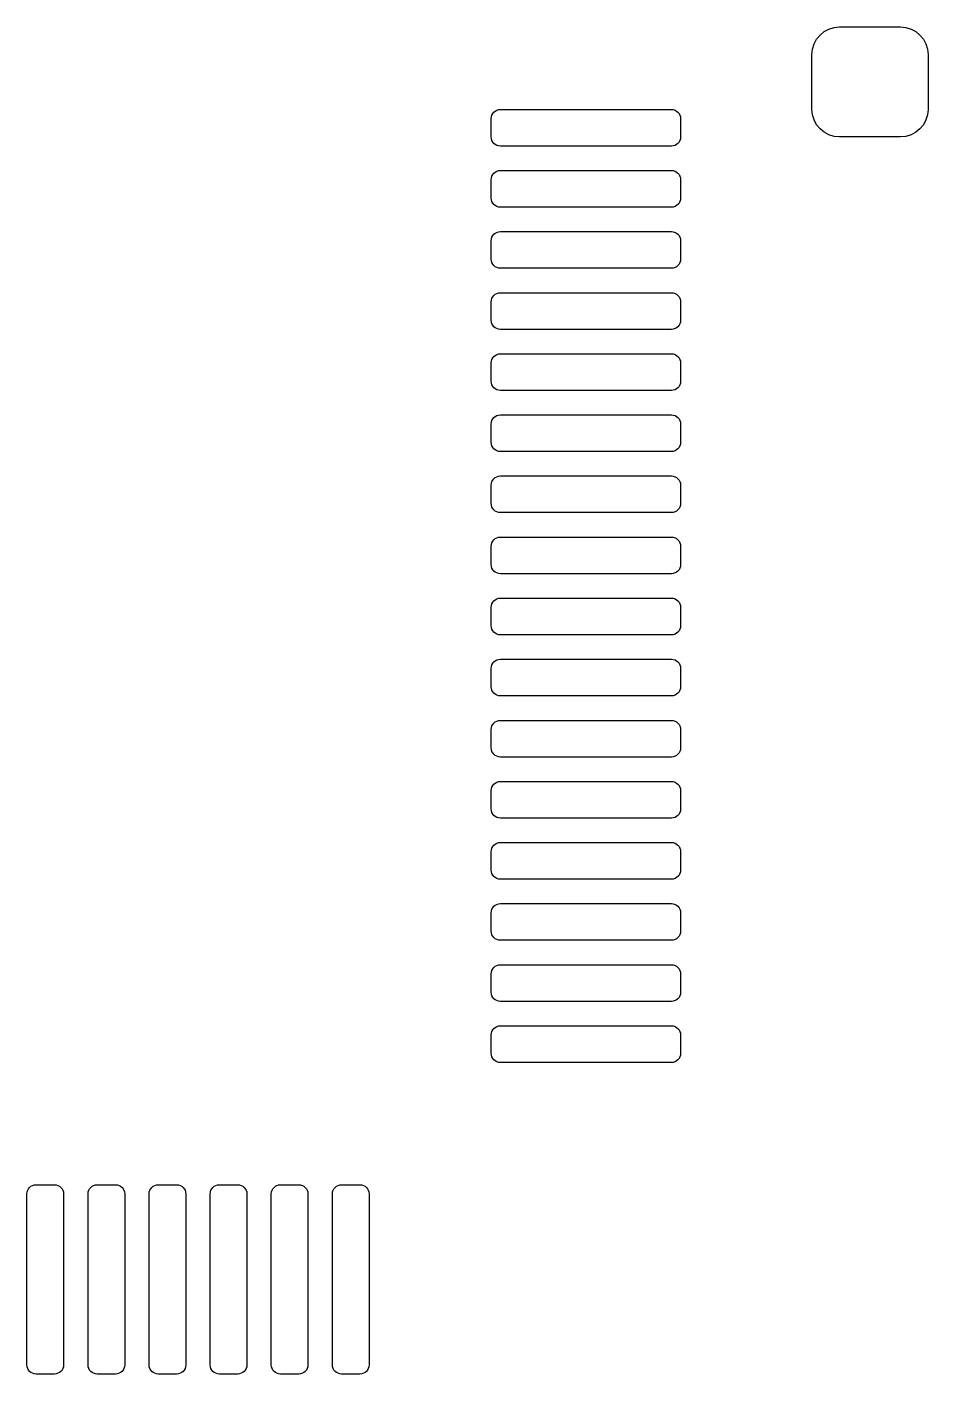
# Model space of a CAD drawing. Extents: x 106 to 211, y -144 to -92.
# Drawn here: x 163.5 to 170.88, y -115.83 to -104.8 of the extents above; entities that cross this region are included whole.
import ezdxf

# ---------------------------------------------------------------- set-up
doc = ezdxf.new("R2010")
doc.units = 0
doc.layers.add('BLACK', color=7, linetype='CONTINUOUS')

msp = doc.modelspace()

# ---------------------------------------------------------------- linework, layer by layer
at = {"layer": 'BLACK', "linetype": 'CONTINUOUS'}
for p, q in [((169.991, -104.866), (170.025, -104.838)), ((170.025, -104.838), (170.064, -104.817)), ((170.064, -104.817), (170.106, -104.804)), ((170.106, -104.804), (170.15, -104.8)), ((170.15, -104.8), (170.65, -104.8)), ((170.65, -104.8), (170.694, -104.804)), ((170.694, -104.804), (170.736, -104.817)), ((170.736, -104.817), (170.775, -104.838)), ((170.775, -104.838), (170.809, -104.866)), ((169.929, -104.981), (169.942, -104.939)), ((169.942, -104.939), (169.963, -104.9)), ((169.963, -104.9), (169.991, -104.866)), ((170.809, -104.866), (170.837, -104.9)), ((170.837, -104.9), (170.858, -104.939)), ((170.858, -104.939), (170.871, -104.981)), ((169.925, -105.025), (169.929, -104.981)), ((169.925, -105.475), (169.925, -105.025)), ((170.871, -104.981), (170.875, -105.025)), ((170.875, -105.025), (170.875, -105.475)), ((167.306, -105.521), (167.313, -105.508)), ((167.313, -105.508), (167.322, -105.497)), ((167.322, -105.497), (167.333, -105.488)), ((167.333, -105.488), (167.346, -105.481)), ((167.346, -105.481), (167.36, -105.476)), ((167.36, -105.476), (167.375, -105.475)), ((167.375, -105.475), (168.775, -105.475)), ((168.775, -105.475), (168.79, -105.476)), ((168.79, -105.476), (168.804, -105.481)), ((168.804, -105.481), (168.817, -105.488)), ((168.817, -105.488), (168.828, -105.497)), ((168.828, -105.497), (168.837, -105.508)), ((168.837, -105.508), (168.844, -105.521)), ((169.929, -105.519), (169.925, -105.475)), ((170.875, -105.475), (170.871, -105.519)), ((167.3, -105.55), (167.301, -105.535)), ((167.3, -105.7), (167.3, -105.55)), ((167.301, -105.535), (167.306, -105.521)), ((168.844, -105.521), (168.849, -105.535)), ((168.849, -105.535), (168.85, -105.55)), ((168.85, -105.55), (168.85, -105.7)), ((169.942, -105.561), (169.929, -105.519)), ((169.963, -105.6), (169.942, -105.561)), ((169.991, -105.634), (169.963, -105.6)), ((170.837, -105.6), (170.809, -105.634)), ((170.858, -105.561), (170.837, -105.6)), ((170.871, -105.519), (170.858, -105.561)), ((167.301, -105.715), (167.3, -105.7)), ((167.306, -105.729), (167.301, -105.715)), ((167.313, -105.742), (167.306, -105.729)), ((168.844, -105.729), (168.837, -105.742)), ((168.849, -105.715), (168.844, -105.729)), ((168.85, -105.7), (168.849, -105.715)), ((170.025, -105.662), (169.991, -105.634)), ((170.064, -105.683), (170.025, -105.662)), ((170.106, -105.696), (170.064, -105.683)), ((170.15, -105.7), (170.106, -105.696)), ((170.65, -105.7), (170.15, -105.7)), ((170.694, -105.696), (170.65, -105.7)), ((170.736, -105.683), (170.694, -105.696)), ((170.775, -105.662), (170.736, -105.683)), ((170.809, -105.634), (170.775, -105.662)), ((167.322, -105.753), (167.313, -105.742)), ((167.333, -105.762), (167.322, -105.753)), ((167.346, -105.769), (167.333, -105.762)), ((167.36, -105.774), (167.346, -105.769)), ((167.375, -105.775), (167.36, -105.774)), ((168.775, -105.775), (167.375, -105.775)), ((168.79, -105.774), (168.775, -105.775)), ((168.804, -105.769), (168.79, -105.774)), ((168.817, -105.762), (168.804, -105.769)), ((168.828, -105.753), (168.817, -105.762)), ((168.837, -105.742), (168.828, -105.753)), ((167.3, -106.05), (167.301, -106.035)), ((167.3, -106.2), (167.3, -106.05)), ((167.301, -106.035), (167.306, -106.021)), ((167.306, -106.021), (167.313, -106.008)), ((167.313, -106.008), (167.322, -105.997)), ((167.322, -105.997), (167.333, -105.988)), ((167.333, -105.988), (167.346, -105.981)), ((167.346, -105.981), (167.36, -105.976)), ((167.36, -105.976), (167.375, -105.975)), ((167.375, -105.975), (168.775, -105.975)), ((168.775, -105.975), (168.79, -105.976)), ((168.79, -105.976), (168.804, -105.981)), ((168.804, -105.981), (168.817, -105.988)), ((168.817, -105.988), (168.828, -105.997)), ((168.828, -105.997), (168.837, -106.008)), ((168.837, -106.008), (168.844, -106.021)), ((168.844, -106.021), (168.849, -106.035)), ((168.849, -106.035), (168.85, -106.05)), ((168.85, -106.05), (168.85, -106.2)), ((167.301, -106.215), (167.3, -106.2)), ((167.306, -106.229), (167.301, -106.215)), ((167.313, -106.242), (167.306, -106.229)), ((167.322, -106.253), (167.313, -106.242)), ((167.333, -106.262), (167.322, -106.253)), ((167.346, -106.269), (167.333, -106.262)), ((167.36, -106.274), (167.346, -106.269)), ((167.375, -106.275), (167.36, -106.274)), ((168.775, -106.275), (167.375, -106.275)), ((168.79, -106.274), (168.775, -106.275)), ((168.804, -106.269), (168.79, -106.274)), ((168.817, -106.262), (168.804, -106.269)), ((168.828, -106.253), (168.817, -106.262)), ((168.837, -106.242), (168.828, -106.253)), ((168.844, -106.229), (168.837, -106.242)), ((168.849, -106.215), (168.844, -106.229)), ((168.85, -106.2), (168.849, -106.215)), ((167.313, -106.508), (167.322, -106.497)), ((167.322, -106.497), (167.333, -106.488)), ((167.333, -106.488), (167.346, -106.481)), ((167.346, -106.481), (167.36, -106.476)), ((167.36, -106.476), (167.375, -106.475)), ((167.375, -106.475), (168.775, -106.475)), ((168.775, -106.475), (168.79, -106.476)), ((168.79, -106.476), (168.804, -106.481)), ((168.804, -106.481), (168.817, -106.488)), ((168.817, -106.488), (168.828, -106.497)), ((168.828, -106.497), (168.837, -106.508)), ((167.3, -106.55), (167.301, -106.535)), ((167.3, -106.7), (167.3, -106.55)), ((167.301, -106.535), (167.306, -106.521)), ((167.306, -106.521), (167.313, -106.508)), ((168.837, -106.508), (168.844, -106.521)), ((168.844, -106.521), (168.849, -106.535)), ((168.849, -106.535), (168.85, -106.55)), ((168.85, -106.55), (168.85, -106.7)), ((167.301, -106.715), (167.3, -106.7)), ((167.306, -106.729), (167.301, -106.715)), ((168.849, -106.715), (168.844, -106.729)), ((168.85, -106.7), (168.849, -106.715)), ((167.313, -106.742), (167.306, -106.729)), ((167.322, -106.753), (167.313, -106.742)), ((167.333, -106.762), (167.322, -106.753)), ((167.346, -106.769), (167.333, -106.762)), ((167.36, -106.774), (167.346, -106.769)), ((167.375, -106.775), (167.36, -106.774)), ((168.775, -106.775), (167.375, -106.775)), ((168.79, -106.774), (168.775, -106.775)), ((168.804, -106.769), (168.79, -106.774)), ((168.817, -106.762), (168.804, -106.769)), ((168.828, -106.753), (168.817, -106.762)), ((168.837, -106.742), (168.828, -106.753)), ((168.844, -106.729), (168.837, -106.742)), ((167.3, -107.05), (167.301, -107.035)), ((167.3, -107.2), (167.3, -107.05)), ((167.301, -107.035), (167.306, -107.021)), ((167.306, -107.021), (167.313, -107.008)), ((167.313, -107.008), (167.322, -106.997)), ((167.322, -106.997), (167.333, -106.988)), ((167.333, -106.988), (167.346, -106.981)), ((167.346, -106.981), (167.36, -106.976)), ((167.36, -106.976), (167.375, -106.975)), ((167.375, -106.975), (168.775, -106.975)), ((168.775, -106.975), (168.79, -106.976)), ((168.79, -106.976), (168.804, -106.981)), ((168.804, -106.981), (168.817, -106.988)), ((168.817, -106.988), (168.828, -106.997)), ((168.828, -106.997), (168.837, -107.008)), ((168.837, -107.008), (168.844, -107.021)), ((168.844, -107.021), (168.849, -107.035)), ((168.849, -107.035), (168.85, -107.05)), ((168.85, -107.05), (168.85, -107.2)), ((167.301, -107.215), (167.3, -107.2)), ((167.306, -107.229), (167.301, -107.215)), ((167.313, -107.242), (167.306, -107.229)), ((167.322, -107.253), (167.313, -107.242)), ((167.333, -107.262), (167.322, -107.253)), ((167.346, -107.269), (167.333, -107.262)), ((167.36, -107.274), (167.346, -107.269)), ((168.804, -107.269), (168.79, -107.274)), ((168.817, -107.262), (168.804, -107.269)), ((168.828, -107.253), (168.817, -107.262)), ((168.837, -107.242), (168.828, -107.253)), ((168.844, -107.229), (168.837, -107.242)), ((168.849, -107.215), (168.844, -107.229)), ((168.85, -107.2), (168.849, -107.215)), ((167.375, -107.275), (167.36, -107.274)), ((168.775, -107.275), (167.375, -107.275)), ((168.79, -107.274), (168.775, -107.275)), ((167.322, -107.497), (167.333, -107.488)), ((167.333, -107.488), (167.346, -107.481)), ((167.346, -107.481), (167.36, -107.476)), ((167.36, -107.476), (167.375, -107.475)), ((167.375, -107.475), (168.775, -107.475)), ((168.775, -107.475), (168.79, -107.476)), ((168.79, -107.476), (168.804, -107.481)), ((168.804, -107.481), (168.817, -107.488)), ((168.817, -107.488), (168.828, -107.497)), ((167.3, -107.55), (167.301, -107.535)), ((167.3, -107.7), (167.3, -107.55)), ((167.301, -107.535), (167.306, -107.521)), ((167.306, -107.521), (167.313, -107.508)), ((167.313, -107.508), (167.322, -107.497)), ((168.828, -107.497), (168.837, -107.508)), ((168.837, -107.508), (168.844, -107.521)), ((168.844, -107.521), (168.849, -107.535)), ((168.849, -107.535), (168.85, -107.55)), ((168.85, -107.55), (168.85, -107.7)), ((167.301, -107.715), (167.3, -107.7)), ((168.85, -107.7), (168.849, -107.715)), ((167.306, -107.729), (167.301, -107.715)), ((167.313, -107.742), (167.306, -107.729)), ((167.322, -107.753), (167.313, -107.742)), ((167.333, -107.762), (167.322, -107.753)), ((167.346, -107.769), (167.333, -107.762)), ((167.36, -107.774), (167.346, -107.769)), ((167.375, -107.775), (167.36, -107.774)), ((168.775, -107.775), (167.375, -107.775)), ((168.79, -107.774), (168.775, -107.775)), ((168.804, -107.769), (168.79, -107.774)), ((168.817, -107.762), (168.804, -107.769)), ((168.828, -107.753), (168.817, -107.762)), ((168.837, -107.742), (168.828, -107.753)), ((168.844, -107.729), (168.837, -107.742)), ((168.849, -107.715), (168.844, -107.729)), ((167.3, -108.05), (167.301, -108.035)), ((167.301, -108.035), (167.306, -108.021)), ((167.306, -108.021), (167.313, -108.008)), ((167.313, -108.008), (167.322, -107.997)), ((167.322, -107.997), (167.333, -107.988)), ((167.333, -107.988), (167.346, -107.981)), ((167.346, -107.981), (167.36, -107.976)), ((167.36, -107.976), (167.375, -107.975)), ((167.375, -107.975), (168.775, -107.975)), ((168.775, -107.975), (168.79, -107.976)), ((168.79, -107.976), (168.804, -107.981)), ((168.804, -107.981), (168.817, -107.988)), ((168.817, -107.988), (168.828, -107.997)), ((168.828, -107.997), (168.837, -108.008)), ((168.837, -108.008), (168.844, -108.021)), ((168.844, -108.021), (168.849, -108.035)), ((168.849, -108.035), (168.85, -108.05)), ((167.3, -108.2), (167.3, -108.05)), ((168.85, -108.05), (168.85, -108.2)), ((167.301, -108.215), (167.3, -108.2)), ((167.306, -108.229), (167.301, -108.215)), ((167.313, -108.242), (167.306, -108.229)), ((167.322, -108.253), (167.313, -108.242)), ((167.333, -108.262), (167.322, -108.253)), ((167.346, -108.269), (167.333, -108.262)), ((168.817, -108.262), (168.804, -108.269)), ((168.828, -108.253), (168.817, -108.262)), ((168.837, -108.242), (168.828, -108.253)), ((168.844, -108.229), (168.837, -108.242)), ((168.849, -108.215), (168.844, -108.229)), ((168.85, -108.2), (168.849, -108.215)), ((167.36, -108.274), (167.346, -108.269)), ((167.375, -108.275), (167.36, -108.274)), ((168.775, -108.275), (167.375, -108.275)), ((168.79, -108.274), (168.775, -108.275)), ((168.804, -108.269), (168.79, -108.274)), ((167.333, -108.488), (167.346, -108.481)), ((167.346, -108.481), (167.36, -108.476)), ((167.36, -108.476), (167.375, -108.475)), ((167.375, -108.475), (168.775, -108.475)), ((168.775, -108.475), (168.79, -108.476)), ((168.79, -108.476), (168.804, -108.481)), ((168.804, -108.481), (168.817, -108.488)), ((167.3, -108.55), (167.301, -108.535)), ((167.3, -108.7), (167.3, -108.55)), ((167.301, -108.535), (167.306, -108.521)), ((167.306, -108.521), (167.313, -108.508)), ((167.313, -108.508), (167.322, -108.497)), ((167.322, -108.497), (167.333, -108.488)), ((168.817, -108.488), (168.828, -108.497)), ((168.828, -108.497), (168.837, -108.508)), ((168.837, -108.508), (168.844, -108.521)), ((168.844, -108.521), (168.849, -108.535)), ((168.849, -108.535), (168.85, -108.55)), ((168.85, -108.55), (168.85, -108.7)), ((167.301, -108.715), (167.3, -108.7)), ((168.85, -108.7), (168.849, -108.715)), ((167.306, -108.729), (167.301, -108.715)), ((167.313, -108.742), (167.306, -108.729)), ((167.322, -108.753), (167.313, -108.742)), ((167.333, -108.762), (167.322, -108.753)), ((167.346, -108.769), (167.333, -108.762)), ((167.36, -108.774), (167.346, -108.769)), ((167.375, -108.775), (167.36, -108.774)), ((168.775, -108.775), (167.375, -108.775)), ((168.79, -108.774), (168.775, -108.775)), ((168.804, -108.769), (168.79, -108.774)), ((168.817, -108.762), (168.804, -108.769)), ((168.828, -108.753), (168.817, -108.762)), ((168.837, -108.742), (168.828, -108.753)), ((168.844, -108.729), (168.837, -108.742)), ((168.849, -108.715), (168.844, -108.729)), ((167.3, -109.05), (167.301, -109.035)), ((167.301, -109.035), (167.306, -109.021)), ((167.306, -109.021), (167.313, -109.008)), ((167.313, -109.008), (167.322, -108.997)), ((167.322, -108.997), (167.333, -108.988)), ((167.333, -108.988), (167.346, -108.981)), ((167.346, -108.981), (167.36, -108.976)), ((167.36, -108.976), (167.375, -108.975)), ((167.375, -108.975), (168.775, -108.975)), ((168.775, -108.975), (168.79, -108.976)), ((168.79, -108.976), (168.804, -108.981)), ((168.804, -108.981), (168.817, -108.988)), ((168.817, -108.988), (168.828, -108.997)), ((168.828, -108.997), (168.837, -109.008)), ((168.837, -109.008), (168.844, -109.021)), ((168.844, -109.021), (168.849, -109.035)), ((168.849, -109.035), (168.85, -109.05)), ((167.3, -109.2), (167.3, -109.05)), ((168.85, -109.05), (168.85, -109.2)), ((167.301, -109.215), (167.3, -109.2)), ((167.306, -109.229), (167.301, -109.215)), ((167.313, -109.242), (167.306, -109.229)), ((167.322, -109.253), (167.313, -109.242)), ((167.333, -109.262), (167.322, -109.253)), ((168.828, -109.253), (168.817, -109.262)), ((168.837, -109.242), (168.828, -109.253)), ((168.844, -109.229), (168.837, -109.242)), ((168.849, -109.215), (168.844, -109.229)), ((168.85, -109.2), (168.849, -109.215)), ((167.346, -109.269), (167.333, -109.262)), ((167.36, -109.274), (167.346, -109.269)), ((167.375, -109.275), (167.36, -109.274)), ((168.775, -109.275), (167.375, -109.275)), ((168.79, -109.274), (168.775, -109.275)), ((168.804, -109.269), (168.79, -109.274)), ((168.817, -109.262), (168.804, -109.269)), ((167.346, -109.481), (167.36, -109.476)), ((167.36, -109.476), (167.375, -109.475)), ((167.375, -109.475), (168.775, -109.475)), ((168.775, -109.475), (168.79, -109.476)), ((168.79, -109.476), (168.804, -109.481)), ((167.3, -109.55), (167.301, -109.535)), ((167.3, -109.7), (167.3, -109.55)), ((167.301, -109.535), (167.306, -109.521)), ((167.306, -109.521), (167.313, -109.508)), ((167.313, -109.508), (167.322, -109.497)), ((167.322, -109.497), (167.333, -109.488)), ((167.333, -109.488), (167.346, -109.481)), ((168.804, -109.481), (168.817, -109.488)), ((168.817, -109.488), (168.828, -109.497)), ((168.828, -109.497), (168.837, -109.508)), ((168.837, -109.508), (168.844, -109.521)), ((168.844, -109.521), (168.849, -109.535)), ((168.849, -109.535), (168.85, -109.55)), ((168.85, -109.55), (168.85, -109.7)), ((167.301, -109.715), (167.3, -109.7)), ((167.306, -109.729), (167.301, -109.715)), ((167.313, -109.742), (167.306, -109.729)), ((167.322, -109.753), (167.313, -109.742)), ((167.333, -109.762), (167.322, -109.753)), ((167.346, -109.769), (167.333, -109.762)), ((167.36, -109.774), (167.346, -109.769)), ((167.375, -109.775), (167.36, -109.774)), ((168.775, -109.775), (167.375, -109.775)), ((168.79, -109.774), (168.775, -109.775)), ((168.804, -109.769), (168.79, -109.774)), ((168.817, -109.762), (168.804, -109.769)), ((168.828, -109.753), (168.817, -109.762)), ((168.837, -109.742), (168.828, -109.753)), ((168.844, -109.729), (168.837, -109.742)), ((168.849, -109.715), (168.844, -109.729)), ((168.85, -109.7), (168.849, -109.715)), ((167.301, -110.035), (167.306, -110.021)), ((167.306, -110.021), (167.313, -110.008)), ((167.313, -110.008), (167.322, -109.997)), ((167.322, -109.997), (167.333, -109.988)), ((167.333, -109.988), (167.346, -109.981)), ((167.346, -109.981), (167.36, -109.976)), ((167.36, -109.976), (167.375, -109.975)), ((167.375, -109.975), (168.775, -109.975)), ((168.775, -109.975), (168.79, -109.976)), ((168.79, -109.976), (168.804, -109.981)), ((168.804, -109.981), (168.817, -109.988)), ((168.817, -109.988), (168.828, -109.997)), ((168.828, -109.997), (168.837, -110.008)), ((168.837, -110.008), (168.844, -110.021)), ((168.844, -110.021), (168.849, -110.035)), ((167.3, -110.05), (167.301, -110.035)), ((167.3, -110.2), (167.3, -110.05)), ((168.849, -110.035), (168.85, -110.05)), ((168.85, -110.05), (168.85, -110.2)), ((167.301, -110.215), (167.3, -110.2)), ((167.306, -110.229), (167.301, -110.215)), ((167.313, -110.242), (167.306, -110.229)), ((167.322, -110.253), (167.313, -110.242)), ((168.837, -110.242), (168.828, -110.253)), ((168.844, -110.229), (168.837, -110.242)), ((168.849, -110.215), (168.844, -110.229)), ((168.85, -110.2), (168.849, -110.215)), ((167.333, -110.262), (167.322, -110.253)), ((167.346, -110.269), (167.333, -110.262)), ((167.36, -110.274), (167.346, -110.269)), ((167.375, -110.275), (167.36, -110.274)), ((168.775, -110.275), (167.375, -110.275)), ((168.79, -110.274), (168.775, -110.275)), ((168.804, -110.269), (168.79, -110.274)), ((168.817, -110.262), (168.804, -110.269)), ((168.828, -110.253), (168.817, -110.262)), ((167.3, -110.55), (167.301, -110.535)), ((167.3, -110.7), (167.3, -110.55)), ((167.301, -110.535), (167.306, -110.521)), ((167.306, -110.521), (167.313, -110.508)), ((167.313, -110.508), (167.322, -110.497)), ((167.322, -110.497), (167.333, -110.488)), ((167.333, -110.488), (167.346, -110.481)), ((167.346, -110.481), (167.36, -110.476)), ((167.36, -110.476), (167.375, -110.475)), ((167.375, -110.475), (168.775, -110.475)), ((168.775, -110.475), (168.79, -110.476)), ((168.79, -110.476), (168.804, -110.481)), ((168.804, -110.481), (168.817, -110.488)), ((168.817, -110.488), (168.828, -110.497)), ((168.828, -110.497), (168.837, -110.508)), ((168.837, -110.508), (168.844, -110.521)), ((168.844, -110.521), (168.849, -110.535)), ((168.849, -110.535), (168.85, -110.55)), ((168.85, -110.55), (168.85, -110.7)), ((167.301, -110.715), (167.3, -110.7)), ((167.306, -110.729), (167.301, -110.715)), ((167.313, -110.742), (167.306, -110.729)), ((167.322, -110.753), (167.313, -110.742)), ((167.333, -110.762), (167.322, -110.753)), ((167.346, -110.769), (167.333, -110.762)), ((167.36, -110.774), (167.346, -110.769)), ((167.375, -110.775), (167.36, -110.774)), ((168.775, -110.775), (167.375, -110.775)), ((168.79, -110.774), (168.775, -110.775)), ((168.804, -110.769), (168.79, -110.774)), ((168.817, -110.762), (168.804, -110.769)), ((168.828, -110.753), (168.817, -110.762)), ((168.837, -110.742), (168.828, -110.753)), ((168.844, -110.729), (168.837, -110.742)), ((168.849, -110.715), (168.844, -110.729)), ((168.85, -110.7), (168.849, -110.715)), ((167.301, -111.035), (167.306, -111.021)), ((167.306, -111.021), (167.313, -111.008)), ((167.313, -111.008), (167.322, -110.997)), ((167.322, -110.997), (167.333, -110.988)), ((167.333, -110.988), (167.346, -110.981)), ((167.346, -110.981), (167.36, -110.976)), ((167.36, -110.976), (167.375, -110.975)), ((167.375, -110.975), (168.775, -110.975)), ((168.775, -110.975), (168.79, -110.976)), ((168.79, -110.976), (168.804, -110.981)), ((168.804, -110.981), (168.817, -110.988)), ((168.817, -110.988), (168.828, -110.997)), ((168.828, -110.997), (168.837, -111.008)), ((168.837, -111.008), (168.844, -111.021)), ((168.844, -111.021), (168.849, -111.035)), ((167.3, -111.05), (167.301, -111.035)), ((167.3, -111.2), (167.3, -111.05)), ((168.849, -111.035), (168.85, -111.05)), ((168.85, -111.05), (168.85, -111.2)), ((167.301, -111.215), (167.3, -111.2)), ((167.306, -111.229), (167.301, -111.215)), ((167.313, -111.242), (167.306, -111.229)), ((167.322, -111.253), (167.313, -111.242)), ((168.837, -111.242), (168.828, -111.253)), ((168.844, -111.229), (168.837, -111.242)), ((168.849, -111.215), (168.844, -111.229)), ((168.85, -111.2), (168.849, -111.215)), ((167.333, -111.262), (167.322, -111.253)), ((167.346, -111.269), (167.333, -111.262)), ((167.36, -111.274), (167.346, -111.269)), ((167.375, -111.275), (167.36, -111.274)), ((168.775, -111.275), (167.375, -111.275)), ((168.79, -111.274), (168.775, -111.275)), ((168.804, -111.269), (168.79, -111.274)), ((168.817, -111.262), (168.804, -111.269)), ((168.828, -111.253), (168.817, -111.262)), ((167.3, -111.55), (167.301, -111.535)), ((167.3, -111.7), (167.3, -111.55)), ((167.301, -111.535), (167.306, -111.521)), ((167.306, -111.521), (167.313, -111.508)), ((167.313, -111.508), (167.322, -111.497)), ((167.322, -111.497), (167.333, -111.488)), ((167.333, -111.488), (167.346, -111.481)), ((167.346, -111.481), (167.36, -111.476)), ((167.36, -111.476), (167.375, -111.475)), ((167.375, -111.475), (168.775, -111.475)), ((168.775, -111.475), (168.79, -111.476)), ((168.79, -111.476), (168.804, -111.481)), ((168.804, -111.481), (168.817, -111.488)), ((168.817, -111.488), (168.828, -111.497)), ((168.828, -111.497), (168.837, -111.508)), ((168.837, -111.508), (168.844, -111.521)), ((168.844, -111.521), (168.849, -111.535)), ((168.849, -111.535), (168.85, -111.55)), ((168.85, -111.55), (168.85, -111.7)), ((167.301, -111.715), (167.3, -111.7)), ((167.306, -111.729), (167.301, -111.715)), ((167.313, -111.742), (167.306, -111.729)), ((167.322, -111.753), (167.313, -111.742)), ((167.333, -111.762), (167.322, -111.753)), ((167.346, -111.769), (167.333, -111.762)), ((167.36, -111.774), (167.346, -111.769)), ((167.375, -111.775), (167.36, -111.774)), ((168.775, -111.775), (167.375, -111.775)), ((168.79, -111.774), (168.775, -111.775)), ((168.804, -111.769), (168.79, -111.774)), ((168.817, -111.762), (168.804, -111.769)), ((168.828, -111.753), (168.817, -111.762)), ((168.837, -111.742), (168.828, -111.753)), ((168.844, -111.729), (168.837, -111.742)), ((168.849, -111.715), (168.844, -111.729)), ((168.85, -111.7), (168.849, -111.715)), ((167.306, -112.021), (167.313, -112.008)), ((167.313, -112.008), (167.322, -111.997)), ((167.322, -111.997), (167.333, -111.988)), ((167.333, -111.988), (167.346, -111.981)), ((167.346, -111.981), (167.36, -111.976)), ((167.36, -111.976), (167.375, -111.975)), ((167.375, -111.975), (168.775, -111.975)), ((168.775, -111.975), (168.79, -111.976)), ((168.79, -111.976), (168.804, -111.981)), ((168.804, -111.981), (168.817, -111.988)), ((168.817, -111.988), (168.828, -111.997)), ((168.828, -111.997), (168.837, -112.008)), ((168.837, -112.008), (168.844, -112.021)), ((167.3, -112.05), (167.301, -112.035)), ((167.3, -112.2), (167.3, -112.05)), ((167.301, -112.035), (167.306, -112.021)), ((168.844, -112.021), (168.849, -112.035)), ((168.849, -112.035), (168.85, -112.05)), ((168.85, -112.05), (168.85, -112.2)), ((167.301, -112.215), (167.3, -112.2)), ((167.306, -112.229), (167.301, -112.215)), ((167.313, -112.242), (167.306, -112.229)), ((168.844, -112.229), (168.837, -112.242)), ((168.849, -112.215), (168.844, -112.229)), ((168.85, -112.2), (168.849, -112.215)), ((167.322, -112.253), (167.313, -112.242)), ((167.333, -112.262), (167.322, -112.253)), ((167.346, -112.269), (167.333, -112.262)), ((167.36, -112.274), (167.346, -112.269)), ((167.375, -112.275), (167.36, -112.274)), ((168.775, -112.275), (167.375, -112.275)), ((168.79, -112.274), (168.775, -112.275)), ((168.804, -112.269), (168.79, -112.274)), ((168.817, -112.262), (168.804, -112.269)), ((168.828, -112.253), (168.817, -112.262)), ((168.837, -112.242), (168.828, -112.253)), ((167.3, -112.55), (167.301, -112.535)), ((167.3, -112.7), (167.3, -112.55)), ((167.301, -112.535), (167.306, -112.521)), ((167.306, -112.521), (167.313, -112.508)), ((167.313, -112.508), (167.322, -112.497)), ((167.322, -112.497), (167.333, -112.488)), ((167.333, -112.488), (167.346, -112.481)), ((167.346, -112.481), (167.36, -112.476)), ((167.36, -112.476), (167.375, -112.475)), ((167.375, -112.475), (168.775, -112.475)), ((168.775, -112.475), (168.79, -112.476)), ((168.79, -112.476), (168.804, -112.481)), ((168.804, -112.481), (168.817, -112.488)), ((168.817, -112.488), (168.828, -112.497)), ((168.828, -112.497), (168.837, -112.508)), ((168.837, -112.508), (168.844, -112.521)), ((168.844, -112.521), (168.849, -112.535)), ((168.849, -112.535), (168.85, -112.55)), ((168.85, -112.55), (168.85, -112.7)), ((167.301, -112.715), (167.3, -112.7)), ((167.306, -112.729), (167.301, -112.715)), ((167.313, -112.742), (167.306, -112.729)), ((167.322, -112.753), (167.313, -112.742)), ((167.333, -112.762), (167.322, -112.753)), ((167.346, -112.769), (167.333, -112.762)), ((167.36, -112.774), (167.346, -112.769)), ((167.375, -112.775), (167.36, -112.774)), ((168.775, -112.775), (167.375, -112.775)), ((168.79, -112.774), (168.775, -112.775)), ((168.804, -112.769), (168.79, -112.774)), ((168.817, -112.762), (168.804, -112.769)), ((168.828, -112.753), (168.817, -112.762)), ((168.837, -112.742), (168.828, -112.753)), ((168.844, -112.729), (168.837, -112.742)), ((168.849, -112.715), (168.844, -112.729)), ((168.85, -112.7), (168.849, -112.715)), ((167.313, -113.008), (167.322, -112.997)), ((167.322, -112.997), (167.333, -112.988)), ((167.333, -112.988), (167.346, -112.981)), ((167.346, -112.981), (167.36, -112.976)), ((167.36, -112.976), (167.375, -112.975)), ((167.375, -112.975), (168.775, -112.975)), ((168.775, -112.975), (168.79, -112.976)), ((168.79, -112.976), (168.804, -112.981)), ((168.804, -112.981), (168.817, -112.988)), ((168.817, -112.988), (168.828, -112.997)), ((168.828, -112.997), (168.837, -113.008)), ((167.3, -113.05), (167.301, -113.035)), ((167.3, -113.2), (167.3, -113.05)), ((167.301, -113.035), (167.306, -113.021)), ((167.306, -113.021), (167.313, -113.008)), ((168.837, -113.008), (168.844, -113.021)), ((168.844, -113.021), (168.849, -113.035)), ((168.849, -113.035), (168.85, -113.05)), ((168.85, -113.05), (168.85, -113.2)), ((167.301, -113.215), (167.3, -113.2)), ((167.306, -113.229), (167.301, -113.215)), ((168.849, -113.215), (168.844, -113.229)), ((168.85, -113.2), (168.849, -113.215)), ((167.313, -113.242), (167.306, -113.229)), ((167.322, -113.253), (167.313, -113.242)), ((167.333, -113.262), (167.322, -113.253)), ((167.346, -113.269), (167.333, -113.262)), ((167.36, -113.274), (167.346, -113.269)), ((167.375, -113.275), (167.36, -113.274)), ((168.775, -113.275), (167.375, -113.275)), ((168.79, -113.274), (168.775, -113.275)), ((168.804, -113.269), (168.79, -113.274)), ((168.817, -113.262), (168.804, -113.269)), ((168.828, -113.253), (168.817, -113.262)), ((168.837, -113.242), (168.828, -113.253)), ((168.844, -113.229), (168.837, -113.242)), ((163.501, -114.335), (163.506, -114.321)), ((163.506, -114.321), (163.513, -114.308)), ((163.513, -114.308), (163.522, -114.297)), ((163.522, -114.297), (163.533, -114.288)), ((163.533, -114.288), (163.546, -114.281)), ((163.546, -114.281), (163.56, -114.276)), ((163.56, -114.276), (163.575, -114.275)), ((163.575, -114.275), (163.725, -114.275)), ((163.725, -114.275), (163.74, -114.276)), ((163.74, -114.276), (163.754, -114.281)), ((163.754, -114.281), (163.767, -114.288)), ((163.767, -114.288), (163.778, -114.297)), ((163.778, -114.297), (163.787, -114.308)), ((163.787, -114.308), (163.794, -114.321)), ((163.794, -114.321), (163.799, -114.335)), ((164.001, -114.335), (164.006, -114.321)), ((164.006, -114.321), (164.013, -114.308)), ((164.013, -114.308), (164.022, -114.297)), ((164.022, -114.297), (164.033, -114.288)), ((164.033, -114.288), (164.046, -114.281)), ((164.046, -114.281), (164.06, -114.276)), ((164.06, -114.276), (164.075, -114.275)), ((164.075, -114.275), (164.225, -114.275)), ((164.225, -114.275), (164.24, -114.276)), ((164.24, -114.276), (164.254, -114.281)), ((164.254, -114.281), (164.267, -114.288)), ((164.267, -114.288), (164.278, -114.297)), ((164.278, -114.297), (164.287, -114.308)), ((164.287, -114.308), (164.294, -114.321)), ((164.294, -114.321), (164.299, -114.335)), ((164.501, -114.335), (164.506, -114.321)), ((164.506, -114.321), (164.513, -114.308)), ((164.513, -114.308), (164.522, -114.297)), ((164.522, -114.297), (164.533, -114.288)), ((164.533, -114.288), (164.546, -114.281)), ((164.546, -114.281), (164.56, -114.276)), ((164.56, -114.276), (164.575, -114.275)), ((164.575, -114.275), (164.725, -114.275)), ((164.725, -114.275), (164.74, -114.276)), ((164.74, -114.276), (164.754, -114.281)), ((164.754, -114.281), (164.767, -114.288)), ((164.767, -114.288), (164.778, -114.297)), ((164.778, -114.297), (164.787, -114.308)), ((164.787, -114.308), (164.794, -114.321)), ((164.794, -114.321), (164.799, -114.335)), ((165.001, -114.335), (165.006, -114.321)), ((165.006, -114.321), (165.013, -114.308)), ((165.013, -114.308), (165.022, -114.297)), ((165.022, -114.297), (165.033, -114.288)), ((165.033, -114.288), (165.046, -114.281)), ((165.046, -114.281), (165.06, -114.276)), ((165.06, -114.276), (165.075, -114.275)), ((165.075, -114.275), (165.225, -114.275)), ((165.225, -114.275), (165.24, -114.276)), ((165.24, -114.276), (165.254, -114.281)), ((165.254, -114.281), (165.267, -114.288)), ((165.267, -114.288), (165.278, -114.297)), ((165.278, -114.297), (165.287, -114.308)), ((165.287, -114.308), (165.294, -114.321)), ((165.294, -114.321), (165.299, -114.335)), ((165.501, -114.335), (165.506, -114.321)), ((165.506, -114.321), (165.513, -114.308)), ((165.513, -114.308), (165.522, -114.297)), ((165.522, -114.297), (165.533, -114.288)), ((165.533, -114.288), (165.546, -114.281)), ((165.546, -114.281), (165.56, -114.276)), ((165.56, -114.276), (165.575, -114.275)), ((165.575, -114.275), (165.725, -114.275)), ((165.725, -114.275), (165.74, -114.276)), ((165.74, -114.276), (165.754, -114.281)), ((165.754, -114.281), (165.767, -114.288)), ((165.767, -114.288), (165.778, -114.297)), ((165.778, -114.297), (165.787, -114.308)), ((165.787, -114.308), (165.794, -114.321)), ((165.794, -114.321), (165.799, -114.335)), ((166.001, -114.335), (166.006, -114.321)), ((166.006, -114.321), (166.013, -114.308)), ((166.013, -114.308), (166.022, -114.297)), ((166.022, -114.297), (166.033, -114.288)), ((166.033, -114.288), (166.046, -114.281)), ((166.046, -114.281), (166.06, -114.276)), ((166.06, -114.276), (166.075, -114.275)), ((166.075, -114.275), (166.225, -114.275)), ((166.225, -114.275), (166.24, -114.276)), ((166.24, -114.276), (166.254, -114.281)), ((166.254, -114.281), (166.267, -114.288)), ((166.267, -114.288), (166.278, -114.297)), ((166.278, -114.297), (166.287, -114.308)), ((166.287, -114.308), (166.294, -114.321)), ((166.294, -114.321), (166.299, -114.335)), ((163.5, -114.35), (163.501, -114.335)), ((163.5, -115.75), (163.5, -114.35)), ((163.799, -114.335), (163.8, -114.35)), ((163.8, -114.35), (163.8, -115.75)), ((164, -114.35), (164.001, -114.335)), ((164, -115.75), (164, -114.35)), ((164.299, -114.335), (164.3, -114.35)), ((164.3, -114.35), (164.3, -115.75)), ((164.5, -114.35), (164.501, -114.335)), ((164.5, -115.75), (164.5, -114.35)), ((164.799, -114.335), (164.8, -114.35)), ((164.8, -114.35), (164.8, -115.75)), ((165, -114.35), (165.001, -114.335)), ((165, -115.75), (165, -114.35)), ((165.299, -114.335), (165.3, -114.35)), ((165.3, -114.35), (165.3, -115.75)), ((165.5, -114.35), (165.501, -114.335)), ((165.5, -115.75), (165.5, -114.35)), ((165.799, -114.335), (165.8, -114.35)), ((165.8, -114.35), (165.8, -115.75)), ((166, -114.35), (166.001, -114.335)), ((166, -115.75), (166, -114.35)), ((166.299, -114.335), (166.3, -114.35)), ((166.3, -114.35), (166.3, -115.75)), ((163.501, -115.765), (163.5, -115.75)), ((163.8, -115.75), (163.799, -115.765)), ((164.001, -115.765), (164, -115.75)), ((164.3, -115.75), (164.299, -115.765)), ((164.501, -115.765), (164.5, -115.75)), ((164.8, -115.75), (164.799, -115.765)), ((165.001, -115.765), (165, -115.75)), ((165.3, -115.75), (165.299, -115.765)), ((165.501, -115.765), (165.5, -115.75)), ((165.8, -115.75), (165.799, -115.765)), ((166.001, -115.765), (166, -115.75)), ((166.3, -115.75), (166.299, -115.765)), ((163.506, -115.779), (163.501, -115.765)), ((163.513, -115.792), (163.506, -115.779)), ((163.522, -115.803), (163.513, -115.792)), ((163.533, -115.812), (163.522, -115.803)), ((163.546, -115.819), (163.533, -115.812)), ((163.56, -115.824), (163.546, -115.819)), ((163.575, -115.825), (163.56, -115.824)), ((163.725, -115.825), (163.575, -115.825)), ((163.74, -115.824), (163.725, -115.825)), ((163.754, -115.819), (163.74, -115.824)), ((163.767, -115.812), (163.754, -115.819)), ((163.778, -115.803), (163.767, -115.812)), ((163.787, -115.792), (163.778, -115.803)), ((163.794, -115.779), (163.787, -115.792)), ((163.799, -115.765), (163.794, -115.779)), ((164.006, -115.779), (164.001, -115.765)), ((164.013, -115.792), (164.006, -115.779)), ((164.022, -115.803), (164.013, -115.792)), ((164.033, -115.812), (164.022, -115.803)), ((164.046, -115.819), (164.033, -115.812)), ((164.06, -115.824), (164.046, -115.819)), ((164.075, -115.825), (164.06, -115.824)), ((164.225, -115.825), (164.075, -115.825)), ((164.24, -115.824), (164.225, -115.825)), ((164.254, -115.819), (164.24, -115.824)), ((164.267, -115.812), (164.254, -115.819)), ((164.278, -115.803), (164.267, -115.812)), ((164.287, -115.792), (164.278, -115.803)), ((164.294, -115.779), (164.287, -115.792)), ((164.299, -115.765), (164.294, -115.779)), ((164.506, -115.779), (164.501, -115.765)), ((164.513, -115.792), (164.506, -115.779)), ((164.522, -115.803), (164.513, -115.792)), ((164.533, -115.812), (164.522, -115.803)), ((164.546, -115.819), (164.533, -115.812)), ((164.56, -115.824), (164.546, -115.819)), ((164.575, -115.825), (164.56, -115.824)), ((164.725, -115.825), (164.575, -115.825)), ((164.74, -115.824), (164.725, -115.825)), ((164.754, -115.819), (164.74, -115.824)), ((164.767, -115.812), (164.754, -115.819)), ((164.778, -115.803), (164.767, -115.812)), ((164.787, -115.792), (164.778, -115.803)), ((164.794, -115.779), (164.787, -115.792)), ((164.799, -115.765), (164.794, -115.779)), ((165.006, -115.779), (165.001, -115.765)), ((165.013, -115.792), (165.006, -115.779)), ((165.022, -115.803), (165.013, -115.792)), ((165.033, -115.812), (165.022, -115.803)), ((165.046, -115.819), (165.033, -115.812)), ((165.06, -115.824), (165.046, -115.819)), ((165.075, -115.825), (165.06, -115.824)), ((165.225, -115.825), (165.075, -115.825)), ((165.24, -115.824), (165.225, -115.825)), ((165.254, -115.819), (165.24, -115.824)), ((165.267, -115.812), (165.254, -115.819)), ((165.278, -115.803), (165.267, -115.812)), ((165.287, -115.792), (165.278, -115.803)), ((165.294, -115.779), (165.287, -115.792)), ((165.299, -115.765), (165.294, -115.779)), ((165.506, -115.779), (165.501, -115.765)), ((165.513, -115.792), (165.506, -115.779)), ((165.522, -115.803), (165.513, -115.792)), ((165.533, -115.812), (165.522, -115.803)), ((165.546, -115.819), (165.533, -115.812)), ((165.56, -115.824), (165.546, -115.819)), ((165.575, -115.825), (165.56, -115.824)), ((165.725, -115.825), (165.575, -115.825)), ((165.74, -115.824), (165.725, -115.825)), ((165.754, -115.819), (165.74, -115.824)), ((165.767, -115.812), (165.754, -115.819)), ((165.778, -115.803), (165.767, -115.812)), ((165.787, -115.792), (165.778, -115.803)), ((165.794, -115.779), (165.787, -115.792)), ((165.799, -115.765), (165.794, -115.779)), ((166.006, -115.779), (166.001, -115.765)), ((166.013, -115.792), (166.006, -115.779)), ((166.022, -115.803), (166.013, -115.792)), ((166.033, -115.812), (166.022, -115.803)), ((166.046, -115.819), (166.033, -115.812)), ((166.06, -115.824), (166.046, -115.819)), ((166.075, -115.825), (166.06, -115.824)), ((166.225, -115.825), (166.075, -115.825)), ((166.24, -115.824), (166.225, -115.825)), ((166.254, -115.819), (166.24, -115.824)), ((166.267, -115.812), (166.254, -115.819)), ((166.278, -115.803), (166.267, -115.812)), ((166.287, -115.792), (166.278, -115.803)), ((166.294, -115.779), (166.287, -115.792)), ((166.299, -115.765), (166.294, -115.779))]:
    msp.add_line(p, q, dxfattribs=at)

doc.saveas('drawing.dxf')
